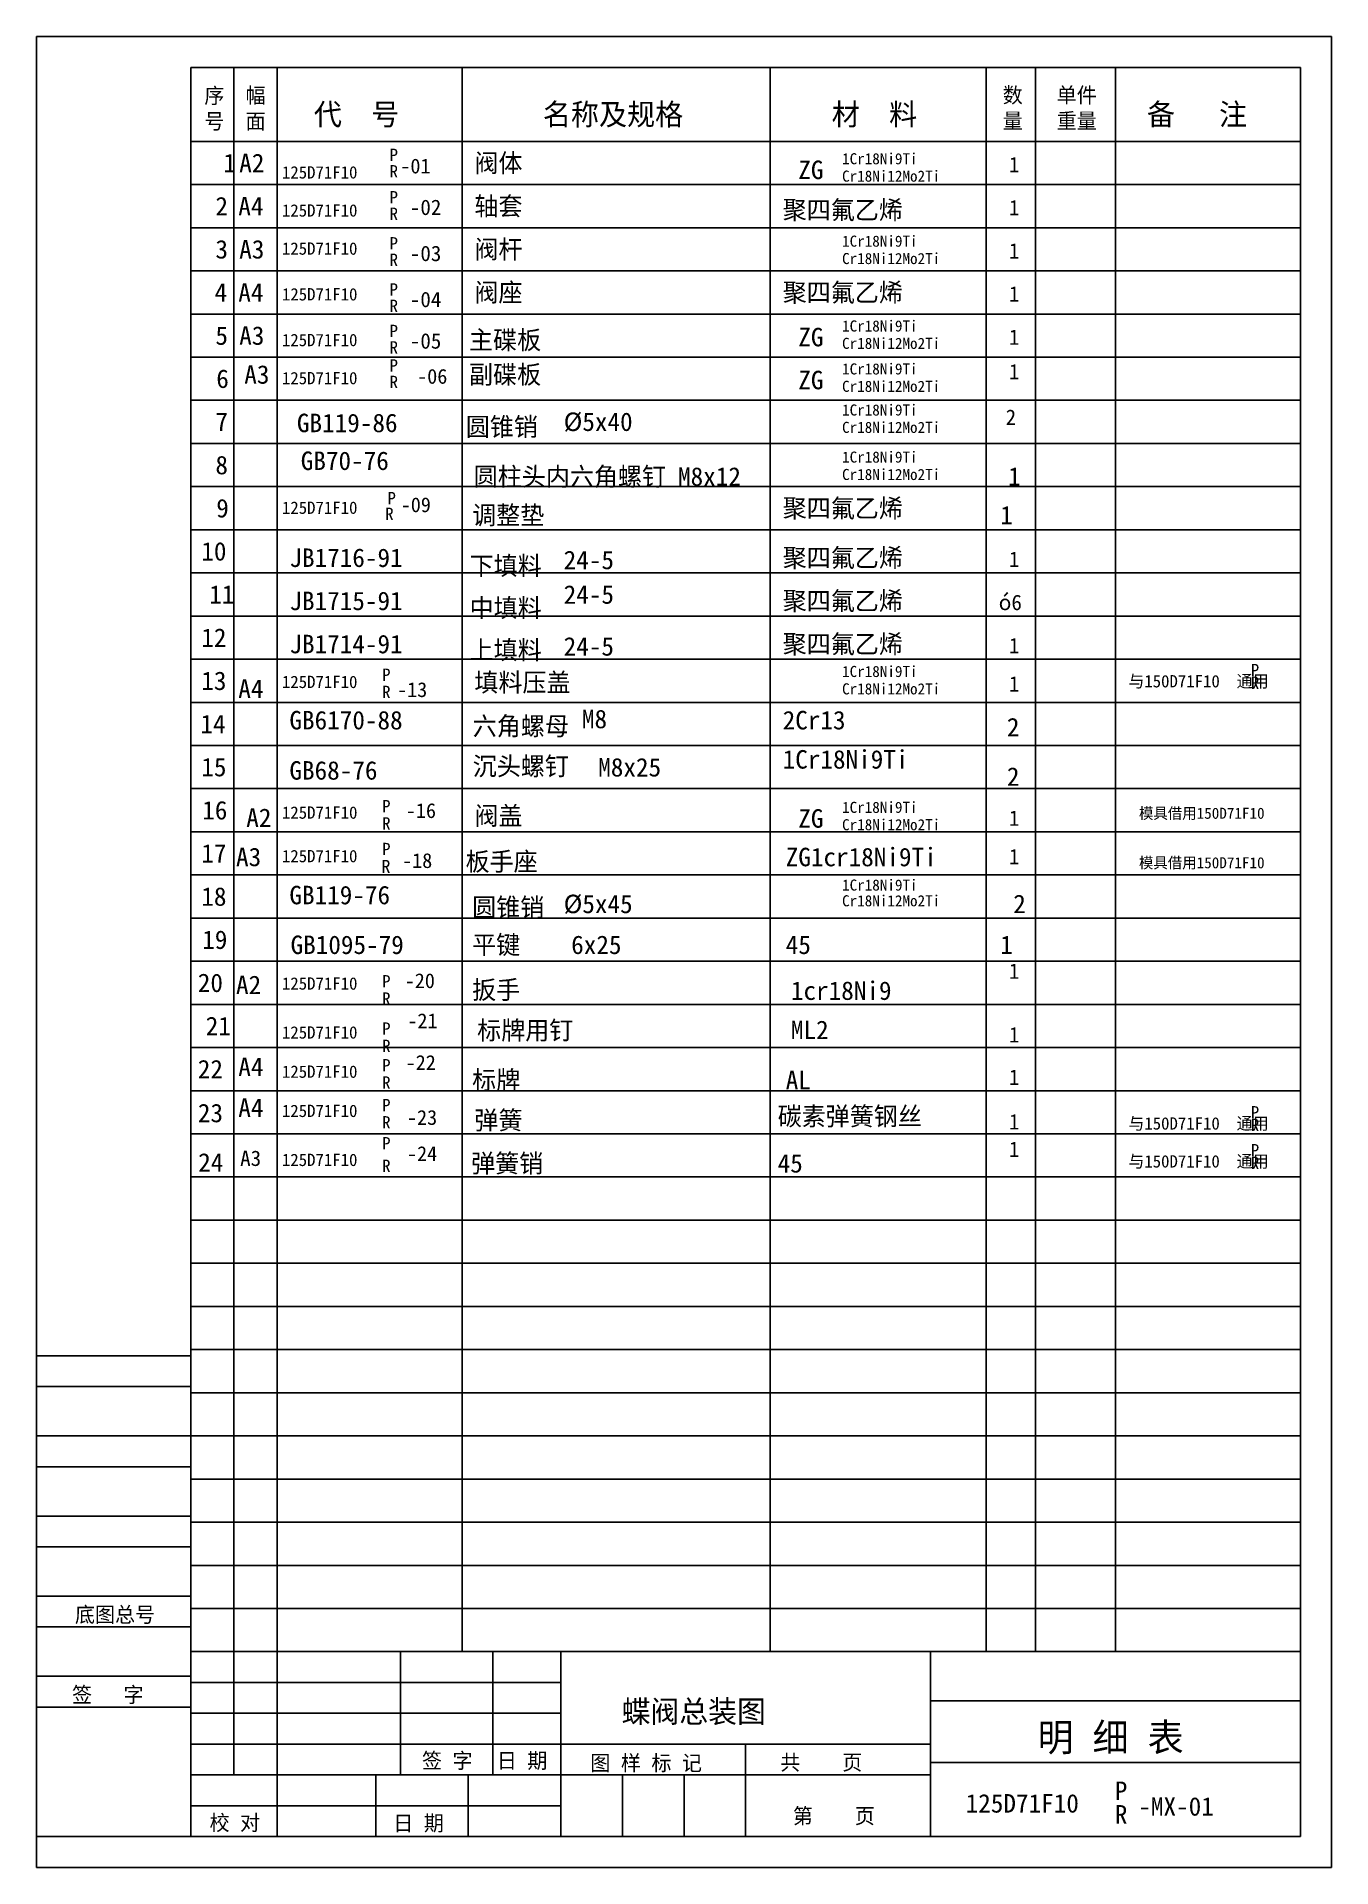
# Model space of a CAD drawing. Header units: metres. Extents: x 0 to 210, y 0 to 297.
import ezdxf

# ---------------------------------------------------------------- set-up
doc = ezdxf.new("R2010")
doc.units = ezdxf.units.M
for name, color, linetype in [('D', 1, 'Continuous'), ('FL', 5, 'Continuous'), ('T', 7, 'Continuous'), ('TL', 4, 'Continuous')]:
    doc.layers.add(name, color=color, linetype=linetype)

msp = doc.modelspace()

# ---------------------------------------------------------------- linework, layer by layer
at = {"layer": 'FL'}
for p, q in [((0, 297), (0, 0)), ((210, 297), (0, 297)), ((210, 0), (210, 297)), ((205, 273), (25, 273)), ((205, 266), (25, 266)), ((205, 259), (25, 259)), ((205, 252), (25, 252)), ((205, 245), (25, 245)), ((205, 238), (25, 238)), ((205, 231), (25, 231)), ((205, 224), (25, 224)), ((205, 217), (25, 217)), ((205, 210), (25, 210)), ((205, 203), (25, 203)), ((205, 196), (25, 196)), ((205, 189), (25, 189)), ((205, 182), (25, 182)), ((205, 175), (25, 175)), ((205, 168), (25, 168)), ((205, 161), (25, 161)), ((205, 154), (25, 154)), ((205, 147), (25, 147)), ((205, 140), (25, 140)), ((205, 133), (25, 133)), ((205, 126), (25, 126)), ((205, 119), (25, 119)), ((205, 112), (25, 112)), ((205, 105), (25, 105)), ((205, 98), (25, 98)), ((205, 91), (25, 91)), ((205, 84), (25, 84)), ((0, 78), (25, 78)), ((205, 77), (25, 77)), ((0, 70), (25, 70)), ((205, 70), (25, 70)), ((0, 65), (25, 65)), ((205, 63), (25, 63)), ((0, 57), (25, 57)), ((205, 56), (25, 56)), ((0, 52), (25, 52)), ((205, 49), (25, 49)), ((0, 44), (25, 44)), ((205, 42), (25, 42)), ((0, 39), (25, 39)), ((0, 31), (25, 31)), ((25, 30), (85, 30)), ((0, 26), (25, 26)), ((25, 25), (85, 25)), ((25, 20), (85, 20)), ((39, 15), (39, 5)), ((70, 5), (70, 15)), ((115, 15), (145, 15)), ((25, 10), (85, 10)), ((0, 0), (210, 0))]:
    msp.add_line(p, q, dxfattribs=at)
at = {"layer": 'TL'}
for p, q in [((25, 5), (25, 292)), ((205, 292), (25, 292)), ((32, 35), (32, 292)), ((39, 35), (39, 292)), ((69, 35), (69, 292)), ((119, 35), (119, 292)), ((154, 35), (154, 292)), ((162, 35), (162, 292)), ((175, 35), (175, 292)), ((205, 5), (205, 292)), ((205, 280), (25, 280)), ((0, 83), (25, 83)), ((205, 35), (25, 35)), ((32, 15), (32, 35)), ((39, 15), (39, 35)), ((59, 15), (59, 35)), ((74, 15), (74, 35)), ((85, 5), (85, 35)), ((145, 5), (145, 35)), ((145, 27), (205, 27)), ((85, 20), (145, 20)), ((115, 5), (115, 20)), ((115, 15), (25, 15)), ((55, 5), (55, 15)), ((95, 5), (95, 15)), ((105, 5), (105, 15)), ((145, 17), (205, 17)), ((0, 5), (205, 5))]:
    msp.add_line(p, q, dxfattribs=at)

# ---------------------------------------------------------------- texts
at = {"layer": 'D'}
for s, height, p in [('1', 3, (30.29, 275)), ('A2', 3, (32.86, 275)), ('P', 2, (57.25, 276.82)), ('-01', 2.4, (58.99, 274.81)), ('阀体', 3, (71, 275)), ('ZG', 3, (123.54, 273.89)), ('1Cr18Ni9Ti', 1.8, (130.64, 276.29)), ('1', 2.5, (157.7, 275)), ('125D71F10', 2, (39.79, 273.98)), ('R', 2, (57.25, 274.15)), ('Cr18Ni12Mo2Ti', 1.8, (130.64, 273.47)), ('2', 3, (29, 268)), ('A4', 3, (32.71, 268)), ('P', 2, (57.25, 269.95)), ('-02', 2.5, (60.54, 268.06)), ('轴套', 3, (71, 268)), ('聚四氟乙烯', 3, (121, 267.38)), ('1', 2.5, (157.7, 268)), ('125D71F10', 2, (39.79, 267.8)), ('R', 2, (57.25, 267.27)), ('P', 2, (57.25, 262.47)), ('阀杆', 3, (71, 261)), ('1Cr18Ni9Ti', 1.8, (130.64, 262.92)), ('3', 3, (29, 261)), ('A3', 3, (32.86, 261)), ('125D71F10', 2, (39.79, 261.62)), ('R', 2, (57.25, 259.79)), ('-03', 2.5, (60.54, 260.58)), ('Cr18Ni12Mo2Ti', 1.8, (130.64, 260.1)), ('1', 2.5, (157.7, 261)), ('4', 3, (28.86, 254)), ('A4', 3, (32.71, 254)), ('125D71F10', 2, (39.79, 254.2)), ('P', 2, (57.25, 254.99)), ('-04', 2.5, (60.54, 253.11)), ('阀座', 3, (71, 254)), ('聚四氟乙烯', 3, (121, 254)), ('1', 2.5, (157.7, 254)), ('R', 2, (57.25, 252.32)), ('5', 3, (29, 247)), ('A3', 3, (32.86, 247)), ('P', 2, (57.25, 248.26)), ('主碟板', 3, (70.13, 246.29)), ('ZG', 3, (123.54, 246.76)), ('1Cr18Ni9Ti', 1.8, (130.64, 249.16)), ('125D71F10', 2, (39.79, 246.78)), ('R', 2, (57.25, 245.59)), ('-05', 2.5, (60.54, 246.38)), ('Cr18Ni12Mo2Ti', 1.8, (130.64, 246.34)), ('1', 2.5, (157.7, 247)), ('A3', 3, (33.68, 240.69)), ('P', 2, (57.25, 242.66)), ('副碟板', 3, (70.13, 240.69)), ('1Cr18Ni9Ti', 1.8, (130.64, 242.19)), ('1', 2.5, (157.7, 241.39)), ('6', 3, (29.14, 240)), ('125D71F10', 2, (39.79, 240.6)), ('R', 2, (57.25, 239.98)), ('-06', 2.4, (61.72, 240.69)), ('ZG', 3, (123.54, 239.79)), ('Cr18Ni12Mo2Ti', 1.8, (130.64, 239.37)), ('7', 3, (29, 233)), ('GB119-86', 3, (42.22, 232.83)), ('圆锥销', 3, (69.61, 232.21)), ('%%c5x40', 3, (85.48, 233.02)), ('1Cr18Ni9Ti', 1.8, (130.64, 235.53)), ('2', 2.5, (157.17, 234.01)), ('Cr18Ni12Mo2Ti', 1.8, (130.64, 232.71)), ('8', 3, (29, 226)), ('GB70-76', 3, (42.84, 226.69)), ('1Cr18Ni9Ti', 1.8, (130.64, 227.89)), ('圆柱头内六角螺钉', 3, (70.89, 224.14)), ('M8x12', 3, (104.03, 224.14)), ('Cr18Ni12Mo2Ti', 1.8, (130.64, 225.07)), ('1', 3, (157.57, 224.14)), ('P', 2, (56.91, 221.13)), ('9', 3, (29.14, 219)), ('125D71F10', 2, (39.79, 219.58)), ('R', 2, (56.54, 218.58)), ('-09', 2.4, (59.05, 219.85)), ('调整垫', 3, (70.64, 217.87)), ('聚四氟乙烯', 3, (121, 218.99)), ('1', 3, (156.3, 217.87)), ('10', 3, (26.71, 212)), ('JB1716-91', 3, (41, 210.96)), ('聚四氟乙烯', 3, (121, 210.96)), ('下填料', 3, (70.23, 209.67)), ('24-5', 3, (85.48, 210.6)), ('1', 2.5, (157.7, 210.96)), ('11', 3, (28, 205)), ('24-5', 3, (85.48, 204.99)), ('JB1715-91', 3, (41, 203.96)), ('中填料', 3, (70.23, 202.83)), ('聚四氟乙烯', 3, (121, 203.96)), ('%%2436', 2.5, (156.04, 203.96)), ('12', 3, (26.71, 198)), ('JB1714-91', 3, (41, 196.96)), ('上填料', 3, (70.23, 196)), ('24-5', 3, (85.48, 196.58)), ('聚四氟乙烯', 3, (121, 196.96)), ('1', 2.5, (157.7, 196.96)), ('13', 3, (26.71, 191)), ('125D71F10', 2, (39.79, 191.32)), ('P', 2, (56.04, 192.49)), ('填料压盖', 3, (71, 190.74)), ('1Cr18Ni9Ti', 1.8, (130.64, 193.11)), ('1', 2.5, (157.7, 190.74)), ('与150D71F10  通用', 2, (177.06, 191.43)), ('R', 2, (196.93, 191.19)), ('P', 2, (196.93, 193.24)), ('A4', 3, (32.71, 189.72)), ('R', 2, (56.04, 189.69)), ('-13', 2.4, (58.46, 189.86)), ('Cr18Ni12Mo2Ti', 1.8, (130.64, 190.29)), ('GB6170-88', 3, (41, 184.61)), ('M8', 3, (88.44, 184.8)), ('2Cr13', 3, (121, 184.61)), ('14', 3, (26.57, 184)), ('六角螺母', 3, (70.73, 183.65)), ('2', 3, (157.37, 183.48)), ('1Cr18Ni9Ti', 3, (121, 178.25)), ('15', 3, (26.71, 177)), ('GB68-76', 3, (41, 176.46)), ('沉头螺钉', 3, (70.73, 177.15)), ('M8x25', 3, (91.09, 176.97)), ('2', 3, (157.37, 175.46)), ('16', 3, (26.86, 170)), ('P', 2, (56.04, 171.16)), ('-16', 2.4, (59.88, 170.24)), ('阀盖', 3, (71, 169.1)), ('1Cr18Ni9Ti', 1.8, (130.64, 171.07)), ('A2', 3, (34, 168.78)), ('125D71F10', 2, (39.79, 170.12)), ('R', 2, (56.04, 168.36)), ('ZG', 3, (123.54, 168.67)), ('Cr18Ni12Mo2Ti', 1.8, (130.64, 168.25)), ('1', 2.5, (157.7, 168.97)), ('模具借用150D71F10', 1.8, (178.79, 170.11)), ('17', 3, (26.71, 163)), ('A3', 3, (32.34, 162.42)), ('125D71F10', 2, (39.79, 163.06)), ('R', 2.1, (55.95, 161.34)), ('P', 2, (56.04, 164.21)), ('-18', 2.4, (59.27, 162.13)), ('板手座', 3, (69.57, 161.68)), ('ZG1cr18Ni9Ti', 3, (121.5, 162.41)), ('1', 2.5, (157.7, 162.73)), ('模具借用150D71F10', 1.8, (178.79, 162.08)), ('18', 3, (26.71, 156)), ('GB119-76', 3, (41, 156.24)), ('圆锥销', 3, (70.64, 154.26)), ('%%c5x45', 3, (85.48, 154.8)), ('Cr18Ni12Mo2Ti', 1.8, (130.64, 155.91)), ('1Cr18Ni9Ti', 1.8, (130.64, 158.46)), ('2', 3, (158.4, 154.8)), ('19', 3, (26.86, 149)), ('平键', 3, (70.64, 148.17)), ('GB1095-79', 3, (41.19, 148.17)), ('6x25', 3, (86.7, 148.17)), ('45', 3, (121.5, 148.17)), ('1', 3, (156.3, 148.17)), ('1', 2.5, (157.7, 144.15)), ('20', 3, (26.14, 142)), ('A2', 3, (32.34, 141.67)), ('125D71F10', 2, (39.79, 142.39)), ('P', 2, (56.04, 142.75)), ('-20', 2.4, (59.7, 142.64)), ('扳手', 3, (70.64, 140.87)), ('1cr18Ni9', 3, (122.34, 140.73)), ('R', 2, (56.04, 139.94)), ('21', 3, (27.43, 135)), ('P', 2, (56.04, 135.08)), ('-21', 2.4, (60.13, 136.14)), ('标牌用钉', 3, (71.45, 134.3)), ('ML2', 3, (122.34, 134.37)), ('125D71F10', 2, (39.79, 134.45)), ('R', 2, (56.04, 132.27)), ('1', 2.5, (157.7, 133.83)), ('22', 3, (26.14, 128)), ('A4', 3, (32.71, 128.38)), ('P', 2, (56.04, 129.13)), ('-22', 2.4, (59.85, 129.37)), ('125D71F10', 2, (39.79, 128.09)), ('R', 2, (56.04, 126.32)), ('标牌', 3, (70.64, 126.23)), ('AL', 3, (121.5, 126.23)), ('1', 2.5, (157.7, 126.95)), ('A4', 3, (32.71, 121.75)), ('23', 3, (26.15, 120.88)), ('125D71F10', 2, (39.79, 121.73)), ('R', 2, (56.04, 119.87)), ('P', 2, (56.04, 122.67)), ('-23', 2.4, (60.07, 120.46)), ('弹簧', 3, (71, 119.71)), ('碳素弹簧钢丝', 3, (120.19, 120.36)), ('1', 2.5, (157.7, 119.71)), ('与150D71F10  通用', 2, (177.06, 119.69)), ('P', 2, (196.93, 121.5)), ('R', 2, (196.93, 119.45)), ('A3', 2.5, (33.01, 113.79)), ('P', 2, (56.04, 116.48)), ('-24', 2.4, (60.07, 114.59)), ('弹簧销', 3, (70.47, 112.72)), ('1', 2.5, (157.7, 115.26)), ('P', 2, (196.93, 115.35)), ('24', 3, (26.21, 112.86)), ('125D71F10', 2, (39.79, 113.78)), ('R', 2, (56.04, 112.81)), ('45', 3, (120.19, 112.72)), ('与150D71F10  通用', 2, (177.06, 113.54)), ('R', 2, (196.93, 113.3)), ('蝶阀总装图', 3.6, (94.88, 23.49)), ('125D71F10', 3, (150.68, 8.89)), ('P', 3, (174.87, 10.93)), ('R', 3, (174.87, 7.11)), ('-MX-01', 3, (178.69, 8.39))]:
    msp.add_text(s, height=height, dxfattribs=at).set_placement(p)
at = {"layer": 'T'}
for s, height, p in [('序', 2.5, (27.21, 286.18)), ('幅', 2.5, (33.9, 286.21)), ('数', 2.5, (156.7, 286.26)), ('单件', 2.5, (165.45, 286.26)), ('代  号', 3.5, (44.97, 282.64)), ('名称及规格', 3.5, (82.11, 282.64)), ('材  料', 3.5, (128.96, 282.64)), ('备   注', 3.5, (180.09, 282.64)), ('号', 2.5, (27.21, 282.02)), ('面', 2.5, (33.9, 282.04)), ('量', 2.5, (156.7, 282.09)), ('重量', 2.5, (165.45, 282.09)), ('底图总号', 2.5, (6.22, 39.76)), ('签   字', 2.5, (5.74, 26.76)), ('明 细 表', 4.5, (162.36, 18.84)), ('签 字', 2.5, (62.5, 16.07)), ('日 期', 2.5, (74.64, 16.07)), ('图 样 标 记', 2.5, (89.81, 15.68)), (' 共    页', 2.5, (118.92, 15.79)), ('第    页', 2.5, (122.65, 7.1)), ('校 对', 2.5, (28.05, 5.99)), ('日 期', 2.5, (57.84, 5.93))]:
    msp.add_text(s, height=height, dxfattribs=at).set_placement(p)

doc.saveas('drawing.dxf')
